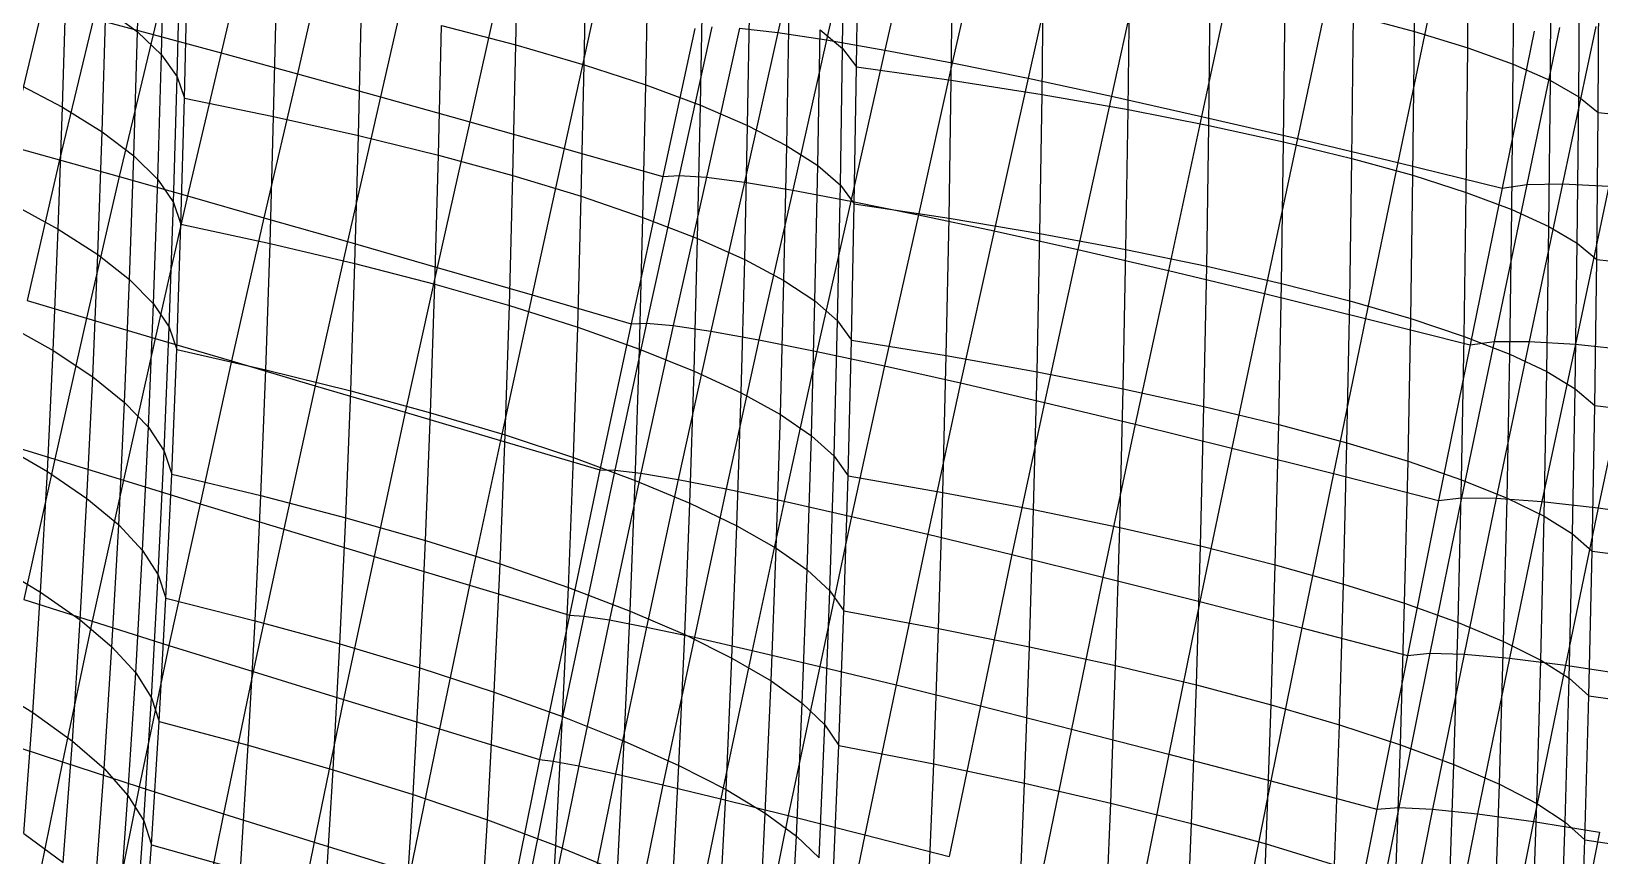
# Model space of a CAD drawing. Extents: x -429 to 429, y -1 to 209.
# Drawn here: x -385.58 to -361.02, y 120.39 to 133.3 of the extents above; entities that cross this region are included whole.
import ezdxf

# ---------------------------------------------------------------- set-up
doc = ezdxf.new("R2010")
doc.units = 0

msp = doc.modelspace()

# ---------------------------------------------------------------- linework, layer by layer
at = {"layer": 'default', "color": 5, "linetype": 'CONTINUOUS'}
for p, q in [((-373.357, 135.623, 145.182), (-373.888, 133.28, 144.908)), ((-383.147, 135.489, 155.875), (-383.674, 133.252, 155.625)), ((-372.591, 135.519, 143.586), (-373.127, 133.166, 143.302)), ((-371.676, 135.371, 142.076), (-372.214, 133.007, 141.785)), ((-382.08, 135.213, 154.568), (-382.605, 132.963, 154.313)), ((-370.621, 135.182, 140.67), (-371.158, 132.806, 140.371)), ((-380.891, 134.9, 153.382), (-381.414, 132.636, 153.124)), ((-369.437, 134.952, 139.38), (-369.972, 132.564, 139.076)), ((-368.137, 134.685, 138.22), (-368.666, 132.283, 137.914)), ((-379.594, 134.553, 152.33), (-380.112, 132.275, 152.072)), ((-366.732, 134.383, 137.202), (-367.256, 131.968, 136.897)), ((-378.201, 134.176, 151.423), (-378.714, 131.883, 151.167)), ((-365.239, 134.05, 136.336), (-365.755, 131.62, 136.035)), ((-385.397, 133.706, 158.561), (-385.924, 131.506, 158.322)), ((-376.728, 133.772, 150.671), (-377.235, 131.466, 150.419)), ((-363.671, 133.688, 135.632), (-364.18, 131.244, 135.337)), ((-384.608, 133.501, 157.046), (-385.137, 131.288, 156.799)), ((-384.608, 133.501, 157.046), (-383.674, 133.252, 155.625)), ((-374.925, 133.37, 148.316), (-375.436, 131.044, 148.062)), ((-374.49, 133.348, 146.585), (-375.009, 131.014, 146.323)), ((-374.49, 133.348, 146.585), (-373.888, 133.28, 144.908)), ((-361.649, 133.361, 133.301), (-362.163, 130.899, 133.005)), ((-361.081, 133.376, 131.553), (-361.605, 130.909, 131.247)), ((-383.674, 133.252, 155.625), (-384.203, 131.026, 155.371)), ((-383.674, 133.252, 155.625), (-382.605, 132.963, 154.313)), ((-375.19, 133.346, 150.082), (-375.69, 131.027, 149.836)), ((-375.19, 133.346, 150.082), (-375.69, 131.027, 149.836)), ((-373.888, 133.28, 144.908), (-374.414, 130.936, 144.637)), ((-373.888, 133.28, 144.908), (-373.127, 133.166, 143.302)), ((-373.127, 133.166, 143.302), (-373.656, 130.811, 143.023)), ((-373.127, 133.166, 143.302), (-372.214, 133.007, 141.785)), ((-362.046, 133.301, 135.096), (-362.547, 130.844, 134.811)), ((-362.046, 133.301, 135.096), (-362.547, 130.844, 134.811)), ((-382.605, 132.963, 154.313), (-383.133, 130.722, 154.055)), ((-382.605, 132.963, 154.313), (-381.414, 132.636, 153.124)), ((-372.214, 133.007, 141.785), (-372.745, 130.641, 141.498)), ((-372.214, 133.007, 141.785), (-371.158, 132.806, 140.371)), ((-381.414, 132.636, 153.124), (-381.937, 130.381, 152.863)), ((-381.414, 132.636, 153.124), (-380.112, 132.275, 152.072)), ((-371.158, 132.806, 140.371), (-371.689, 130.428, 140.079)), ((-371.158, 132.806, 140.371), (-369.972, 132.564, 139.076)), ((-369.972, 132.564, 139.076), (-370.5, 130.173, 138.78)), ((-369.972, 132.564, 139.076), (-368.666, 132.283, 137.914)), ((-380.112, 132.275, 152.072), (-380.63, 130.007, 151.811)), ((-380.112, 132.275, 152.072), (-378.714, 131.883, 151.167)), ((-368.666, 132.283, 137.914), (-369.191, 129.88, 137.615)), ((-368.666, 132.283, 137.914), (-367.256, 131.968, 136.897)), ((-378.714, 131.883, 151.167), (-379.225, 129.602, 150.909)), ((-378.714, 131.883, 151.167), (-377.235, 131.466, 150.419)), ((-367.256, 131.968, 136.897), (-367.775, 129.551, 136.597)), ((-367.256, 131.968, 136.897), (-365.755, 131.62, 136.035)), ((-385.924, 131.506, 158.322), (-385.137, 131.288, 156.799)), ((-377.235, 131.466, 150.419), (-377.738, 129.171, 150.167)), ((-377.235, 131.466, 150.419), (-375.69, 131.027, 149.836)), ((-365.755, 131.62, 136.035), (-366.268, 129.191, 135.737)), ((-365.755, 131.62, 136.035), (-364.18, 131.244, 135.337)), ((-385.137, 131.288, 156.799), (-385.647, 129.082, 156.565)), ((-385.137, 131.288, 156.799), (-384.203, 131.026, 155.371)), ((-364.18, 131.244, 135.337), (-364.687, 128.803, 135.044)), ((-364.18, 131.244, 135.337), (-362.547, 130.844, 134.811)), ((-384.203, 131.026, 155.371), (-384.714, 128.807, 155.132)), ((-384.203, 131.026, 155.371), (-383.133, 130.722, 154.055)), ((-375.69, 131.027, 149.836), (-376.186, 128.72, 149.593)), ((-375.69, 131.027, 149.836), (-376.186, 128.72, 149.593)), ((-375.436, 131.044, 148.062), (-375.945, 128.73, 147.81)), ((-375.69, 131.027, 149.836), (-375.436, 131.044, 148.062)), ((-375.009, 131.014, 146.323), (-375.529, 128.69, 146.061)), ((-375.436, 131.044, 148.062), (-375.009, 131.014, 146.323)), ((-375.009, 131.014, 146.323), (-374.414, 130.936, 144.637)), ((-374.414, 130.936, 144.637), (-374.941, 128.603, 144.366)), ((-374.414, 130.936, 144.637), (-373.656, 130.811, 143.023)), ((-362.163, 130.899, 133.005), (-362.674, 128.439, 132.711)), ((-362.547, 130.844, 134.811), (-362.163, 130.899, 133.005)), ((-362.163, 130.899, 133.005), (-361.605, 130.909, 131.247)), ((-361.605, 130.909, 131.247), (-362.123, 128.442, 130.944)), ((-361.605, 130.909, 131.247), (-360.878, 130.873, 129.554)), ((-383.133, 130.722, 154.055), (-383.642, 128.49, 153.811)), ((-383.133, 130.722, 154.055), (-381.937, 130.381, 152.863)), ((-373.656, 130.811, 143.023), (-374.188, 128.467, 142.743)), ((-373.656, 130.811, 143.023), (-372.745, 130.641, 141.498)), ((-362.547, 130.844, 134.811), (-363.047, 128.391, 134.525)), ((-362.547, 130.844, 134.811), (-363.047, 128.391, 134.525)), ((-360.878, 130.873, 129.554), (-361.402, 128.398, 129.241)), ((-372.745, 130.641, 141.498), (-373.278, 128.286, 141.21)), ((-372.745, 130.641, 141.498), (-371.689, 130.428, 140.079)), ((-371.689, 130.428, 140.079), (-372.221, 128.06, 139.784)), ((-371.689, 130.428, 140.079), (-370.5, 130.173, 138.78)), ((-381.937, 130.381, 152.863), (-382.445, 128.136, 152.618)), ((-381.937, 130.381, 152.863), (-380.63, 130.007, 151.811)), ((-370.5, 130.173, 138.78), (-371.03, 127.793, 138.48)), ((-370.5, 130.173, 138.78), (-369.191, 129.88, 137.615)), ((-380.63, 130.007, 151.811), (-381.134, 127.748, 151.565)), ((-380.63, 130.007, 151.811), (-379.225, 129.602, 150.909)), ((-369.191, 129.88, 137.615), (-369.716, 127.487, 137.313)), ((-369.191, 129.88, 137.615), (-367.775, 129.551, 136.597)), ((-379.225, 129.602, 150.909), (-379.725, 127.332, 150.663)), ((-379.225, 129.602, 150.909), (-377.738, 129.171, 150.167)), ((-367.775, 129.551, 136.597), (-368.294, 127.146, 136.296)), ((-367.775, 129.551, 136.597), (-366.268, 129.191, 135.737)), ((-366.268, 129.191, 135.737), (-366.78, 126.773, 135.439)), ((-366.268, 129.191, 135.737), (-364.687, 128.803, 135.044)), ((-385.647, 129.082, 156.565), (-384.714, 128.807, 155.132)), ((-377.738, 129.171, 150.167), (-378.233, 126.89, 149.924)), ((-377.738, 129.171, 150.167), (-376.186, 128.72, 149.593)), ((-384.714, 128.807, 155.132), (-385.209, 126.597, 154.905)), ((-384.714, 128.807, 155.132), (-383.642, 128.49, 153.811)), ((-376.186, 128.72, 149.593), (-376.675, 126.429, 149.355)), ((-376.186, 128.72, 149.593), (-376.675, 126.429, 149.355)), ((-375.945, 128.73, 147.81), (-376.443, 126.428, 147.564)), ((-376.186, 128.72, 149.593), (-375.945, 128.73, 147.81)), ((-375.529, 128.69, 146.061), (-376.034, 126.378, 145.808)), ((-375.945, 128.73, 147.81), (-375.529, 128.69, 146.061)), ((-375.529, 128.69, 146.061), (-374.941, 128.603, 144.366)), ((-364.687, 128.803, 135.044), (-365.191, 126.373, 134.752)), ((-364.687, 128.803, 135.044), (-363.047, 128.391, 134.525)), ((-383.642, 128.49, 153.811), (-384.137, 126.268, 153.581)), ((-383.642, 128.49, 153.811), (-382.445, 128.136, 152.618)), ((-374.941, 128.603, 144.366), (-375.451, 126.279, 144.105)), ((-374.941, 128.603, 144.366), (-374.188, 128.467, 142.743)), ((-374.188, 128.467, 142.743), (-374.701, 126.132, 142.475)), ((-374.188, 128.467, 142.743), (-373.278, 128.286, 141.21)), ((-362.674, 128.439, 132.711), (-363.182, 125.992, 132.419)), ((-363.047, 128.391, 134.525), (-362.674, 128.439, 132.711)), ((-362.674, 128.439, 132.711), (-362.123, 128.442, 130.944)), ((-362.123, 128.442, 130.944), (-362.642, 125.987, 130.641)), ((-362.123, 128.442, 130.944), (-361.402, 128.398, 129.241)), ((-373.278, 128.286, 141.21), (-373.792, 125.939, 140.936)), ((-373.278, 128.286, 141.21), (-372.221, 128.06, 139.784)), ((-363.047, 128.391, 134.525), (-363.543, 125.95, 134.243)), ((-363.047, 128.391, 134.525), (-363.543, 125.95, 134.243)), ((-361.402, 128.398, 129.241), (-361.927, 125.934, 128.928)), ((-361.402, 128.398, 129.241), (-360.517, 128.307, 127.623)), ((-360.517, 128.307, 127.623), (-361.046, 125.834, 127.3)), ((-382.445, 128.136, 152.618), (-382.937, 125.901, 152.385)), ((-382.445, 128.136, 152.618), (-381.134, 127.748, 151.565)), ((-372.221, 128.06, 139.784), (-372.735, 125.701, 139.504)), ((-372.221, 128.06, 139.784), (-371.03, 127.793, 138.48)), ((-381.134, 127.748, 151.565), (-381.624, 125.502, 151.33)), ((-381.134, 127.748, 151.565), (-379.725, 127.332, 150.663)), ((-371.03, 127.793, 138.48), (-371.542, 125.422, 138.197)), ((-371.03, 127.793, 138.48), (-369.716, 127.487, 137.313)), ((-369.716, 127.487, 137.313), (-370.225, 125.104, 137.027)), ((-369.716, 127.487, 137.313), (-368.294, 127.146, 136.296)), ((-379.725, 127.332, 150.663), (-380.212, 125.074, 150.428)), ((-379.725, 127.332, 150.663), (-378.233, 126.89, 149.924)), ((-368.294, 127.146, 136.296), (-368.799, 124.752, 136.009)), ((-368.294, 127.146, 136.296), (-366.78, 126.773, 135.439)), ((-386.141, 126.886, 156.342), (-385.209, 126.597, 154.905)), ((-378.233, 126.89, 149.924), (-378.716, 124.623, 149.69)), ((-378.233, 126.89, 149.924), (-376.675, 126.429, 149.355)), ((-366.78, 126.773, 135.439), (-367.28, 124.368, 135.154)), ((-366.78, 126.773, 135.439), (-365.191, 126.373, 134.752)), ((-385.209, 126.597, 154.905), (-385.699, 124.401, 154.681)), ((-385.209, 126.597, 154.905), (-384.137, 126.268, 153.581)), ((-384.137, 126.268, 153.581), (-384.626, 124.059, 153.353)), ((-384.137, 126.268, 153.581), (-382.937, 125.901, 152.385)), ((-376.675, 126.429, 149.355), (-377.154, 124.153, 149.123)), ((-376.675, 126.429, 149.355), (-377.154, 124.153, 149.123)), ((-376.443, 126.428, 147.564), (-376.929, 124.141, 147.326)), ((-376.675, 126.429, 149.355), (-376.443, 126.428, 147.564)), ((-376.034, 126.378, 145.808), (-376.524, 124.079, 145.564)), ((-376.443, 126.428, 147.564), (-376.034, 126.378, 145.808)), ((-376.034, 126.378, 145.808), (-375.451, 126.279, 144.105)), ((-375.451, 126.279, 144.105), (-375.945, 123.967, 143.855)), ((-375.451, 126.279, 144.105), (-374.701, 126.132, 142.475)), ((-365.191, 126.373, 134.752), (-365.685, 123.958, 134.47)), ((-365.191, 126.373, 134.752), (-363.543, 125.95, 134.243)), ((-374.701, 126.132, 142.475), (-375.197, 123.808, 142.219)), ((-374.701, 126.132, 142.475), (-373.792, 125.939, 140.936)), ((-363.182, 125.992, 132.419), (-363.68, 123.558, 132.135)), ((-363.543, 125.95, 134.243), (-363.182, 125.992, 132.419)), ((-363.182, 125.992, 132.419), (-362.642, 125.987, 130.641)), ((-362.642, 125.987, 130.641), (-363.145, 123.543, 130.348)), ((-362.642, 125.987, 130.641), (-361.927, 125.934, 128.928)), ((-382.937, 125.901, 152.385), (-383.424, 123.681, 152.154)), ((-382.937, 125.901, 152.385), (-381.624, 125.502, 151.33)), ((-373.792, 125.939, 140.936), (-374.29, 123.602, 140.675)), ((-373.792, 125.939, 140.936), (-372.735, 125.701, 139.504)), ((-363.543, 125.95, 134.243), (-364.032, 123.525, 133.967)), ((-363.543, 125.95, 134.243), (-364.032, 123.525, 133.967)), ((-361.927, 125.934, 128.928), (-362.435, 123.481, 128.628)), ((-361.927, 125.934, 128.928), (-361.046, 125.834, 127.3)), ((-361.046, 125.834, 127.3), (-361.557, 123.371, 126.992)), ((-361.046, 125.834, 127.3), (-360.009, 125.689, 125.773)), ((-381.624, 125.502, 151.33), (-382.108, 123.27, 151.098)), ((-381.624, 125.502, 151.33), (-380.212, 125.074, 150.428)), ((-372.735, 125.701, 139.504), (-373.233, 123.352, 139.239)), ((-372.735, 125.701, 139.504), (-371.542, 125.422, 138.197)), ((-371.542, 125.422, 138.197), (-372.039, 123.061, 137.928)), ((-371.542, 125.422, 138.197), (-370.225, 125.104, 137.027)), ((-380.212, 125.074, 150.428), (-380.691, 122.832, 150.198)), ((-380.212, 125.074, 150.428), (-378.716, 124.623, 149.69)), ((-370.225, 125.104, 137.027), (-370.719, 122.733, 136.756)), ((-370.225, 125.104, 137.027), (-368.799, 124.752, 136.009)), ((-378.716, 124.623, 149.69), (-379.19, 122.372, 149.462)), ((-378.716, 124.623, 149.69), (-377.154, 124.153, 149.123)), ((-368.799, 124.752, 136.009), (-369.291, 122.37, 135.736)), ((-368.799, 124.752, 136.009), (-367.28, 124.368, 135.154)), ((-385.699, 124.401, 154.681), (-384.626, 124.059, 153.353)), ((-367.28, 124.368, 135.154), (-367.768, 121.976, 134.881)), ((-367.28, 124.368, 135.154), (-365.685, 123.958, 134.47)), ((-384.626, 124.059, 153.353), (-385.092, 121.856, 153.143)), ((-384.626, 124.059, 153.353), (-383.424, 123.681, 152.154)), ((-377.154, 124.153, 149.123), (-377.623, 121.895, 148.9)), ((-377.154, 124.153, 149.123), (-377.623, 121.895, 148.9)), ((-376.929, 124.141, 147.326), (-377.406, 121.87, 147.096)), ((-377.154, 124.153, 149.123), (-376.929, 124.141, 147.326)), ((-376.524, 124.079, 145.564), (-377.008, 121.795, 145.326)), ((-376.929, 124.141, 147.326), (-376.524, 124.079, 145.564)), ((-376.524, 124.079, 145.564), (-375.945, 123.967, 143.855)), ((-375.945, 123.967, 143.855), (-376.434, 121.671, 143.61)), ((-375.945, 123.967, 143.855), (-375.197, 123.808, 142.219)), ((-375.197, 123.808, 142.219), (-375.689, 121.499, 141.968)), ((-375.197, 123.808, 142.219), (-374.29, 123.602, 140.675)), ((-365.685, 123.958, 134.47), (-366.169, 121.558, 134.198)), ((-365.685, 123.958, 134.47), (-364.032, 123.525, 133.967)), ((-383.424, 123.681, 152.154), (-383.89, 121.466, 151.942)), ((-383.424, 123.681, 152.154), (-382.108, 123.27, 151.098)), ((-374.29, 123.602, 140.675), (-374.784, 121.28, 140.417)), ((-374.29, 123.602, 140.675), (-373.233, 123.352, 139.239)), ((-364.032, 123.525, 133.967), (-364.511, 121.118, 133.697)), ((-364.032, 123.525, 133.967), (-364.511, 121.118, 133.697)), ((-363.68, 123.558, 132.135), (-364.167, 121.14, 131.858)), ((-364.032, 123.525, 133.967), (-363.68, 123.558, 132.135)), ((-363.68, 123.558, 132.135), (-363.145, 123.543, 130.348)), ((-363.145, 123.543, 130.348), (-363.639, 121.115, 130.063)), ((-363.145, 123.543, 130.348), (-362.435, 123.481, 128.628)), ((-373.233, 123.352, 139.239), (-373.727, 121.018, 138.976)), ((-373.233, 123.352, 139.239), (-372.039, 123.061, 137.928)), ((-362.435, 123.481, 128.628), (-362.933, 121.041, 128.335)), ((-362.435, 123.481, 128.628), (-361.557, 123.371, 126.992)), ((-361.557, 123.371, 126.992), (-362.057, 120.92, 126.692)), ((-361.557, 123.371, 126.992), (-360.52, 123.215, 125.459)), ((-382.108, 123.27, 151.098), (-382.572, 121.045, 150.885)), ((-382.108, 123.27, 151.098), (-380.691, 122.832, 150.198)), ((-372.039, 123.061, 137.928), (-372.53, 120.716, 137.661)), ((-372.039, 123.061, 137.928), (-370.719, 122.733, 136.756)), ((-380.691, 122.832, 150.198), (-381.153, 120.599, 149.983)), ((-380.691, 122.832, 150.198), (-379.19, 122.372, 149.462)), ((-370.719, 122.733, 136.756), (-371.208, 120.376, 136.487)), ((-370.719, 122.733, 136.756), (-369.291, 122.37, 135.736)), ((-379.19, 122.372, 149.462), (-379.649, 120.132, 149.247)), ((-379.19, 122.372, 149.462), (-377.623, 121.895, 148.9)), ((-369.291, 122.37, 135.736), (-369.775, 120.003, 135.467)), ((-369.291, 122.37, 135.736), (-367.768, 121.976, 134.881)), ((-386.165, 122.21, 154.474), (-385.092, 121.856, 153.143)), ((-385.092, 121.856, 153.143), (-385.538, 119.653, 152.951)), ((-385.092, 121.856, 153.143), (-383.89, 121.466, 151.942)), ((-377.623, 121.895, 148.9), (-378.078, 119.649, 148.686)), ((-377.623, 121.895, 148.9), (-378.078, 119.649, 148.686)), ((-377.406, 121.87, 147.096), (-377.866, 119.609, 146.877)), ((-377.623, 121.895, 148.9), (-377.406, 121.87, 147.096)), ((-377.406, 121.87, 147.096), (-377.008, 121.795, 145.326)), ((-367.768, 121.976, 134.881), (-368.248, 119.601, 134.612)), ((-367.768, 121.976, 134.881), (-366.169, 121.558, 134.198)), ((-377.008, 121.795, 145.326), (-377.472, 119.52, 145.102)), ((-377.008, 121.795, 145.326), (-376.434, 121.671, 143.61)), ((-376.434, 121.671, 143.61), (-376.9, 119.381, 143.381)), ((-376.434, 121.671, 143.61), (-375.689, 121.499, 141.968)), ((-383.89, 121.466, 151.942), (-384.336, 119.253, 151.747)), ((-383.89, 121.466, 151.942), (-382.572, 121.045, 150.885)), ((-375.689, 121.499, 141.968), (-376.158, 119.195, 141.734)), ((-375.689, 121.499, 141.968), (-374.784, 121.28, 140.417)), ((-366.169, 121.558, 134.198), (-366.643, 119.174, 133.933)), ((-366.169, 121.558, 134.198), (-364.511, 121.118, 133.697)), ((-374.784, 121.28, 140.417), (-375.253, 118.964, 140.179)), ((-374.784, 121.28, 140.417), (-373.727, 121.018, 138.976)), ((-364.511, 121.118, 133.697), (-364.979, 118.728, 133.437)), ((-364.511, 121.118, 133.697), (-364.979, 118.728, 133.437)), ((-364.167, 121.14, 131.858), (-364.641, 118.739, 131.591)), ((-364.511, 121.118, 133.697), (-364.167, 121.14, 131.858)), ((-364.167, 121.14, 131.858), (-363.639, 121.115, 130.063)), ((-363.639, 121.115, 130.063), (-364.118, 118.701, 129.79)), ((-363.639, 121.115, 130.063), (-362.933, 121.041, 128.335)), ((-382.572, 121.045, 150.885), (-383.018, 118.823, 150.688)), ((-382.572, 121.045, 150.885), (-381.153, 120.599, 149.983)), ((-373.727, 121.018, 138.976), (-374.196, 118.69, 138.734)), ((-373.727, 121.018, 138.976), (-372.53, 120.716, 137.661)), ((-362.933, 121.041, 128.335), (-363.415, 118.615, 128.056)), ((-362.933, 121.041, 128.335), (-362.057, 120.92, 126.692)), ((-362.057, 120.92, 126.692), (-362.541, 118.482, 126.407)), ((-362.057, 120.92, 126.692), (-361.021, 120.754, 125.152)), ((-381.153, 120.599, 149.983), (-381.598, 118.368, 149.784)), ((-381.153, 120.599, 149.983), (-379.649, 120.132, 149.247)), ((-372.53, 120.716, 137.661), (-372.999, 118.376, 137.416)), ((-372.53, 120.716, 137.661), (-371.208, 120.376, 136.487)), ((-361.021, 120.754, 125.152), (-361.505, 118.304, 124.862))]:
    msp.add_line(p, q, dxfattribs=at)
at = {"layer": 'default', "color": 3, "linetype": 'CONTINUOUS'}
for p, q in [((-363.922, 133.298, 169.207), (-363.906, 135.558, 169.052)), ((-363.085, 133.041, 167.875), (-363.069, 135.314, 167.719)), ((-383.916, 133.293, 194.181), (-383.869, 135.247, 194.066)), ((-377.993, 133.087, 186.629), (-377.956, 135.141, 186.502)), ((-372.876, 133.031, 177.47), (-372.85, 135.179, 177.33)), ((-362.374, 132.785, 166.475), (-362.358, 135.067, 166.318)), ((-383.542, 132.934, 192.817), (-383.495, 134.899, 192.702)), ((-376.923, 132.776, 185.553), (-376.886, 134.845, 185.426)), ((-372.658, 132.745, 175.991), (-372.632, 134.901, 175.851)), ((-372.658, 132.745, 175.991), (-372.632, 134.901, 175.851)), ((-361.793, 132.529, 165.018), (-361.778, 134.821, 164.861)), ((-371.175, 132.534, 175.386), (-371.149, 134.705, 175.245)), ((-361.349, 132.276, 163.517), (-361.334, 134.578, 163.359)), ((-383.296, 132.586, 191.426), (-383.25, 134.56, 191.31)), ((-375.956, 132.46, 184.39), (-375.92, 134.543, 184.262)), ((-369.753, 132.309, 174.656), (-369.728, 134.495, 174.513)), ((-361.043, 132.029, 161.983), (-361.029, 134.338, 161.824)), ((-361.043, 132.029, 161.983), (-361.029, 134.338, 161.824)), ((-383.18, 132.251, 190.017), (-383.134, 134.234, 189.901)), ((-383.18, 132.251, 190.017), (-383.134, 134.234, 189.901)), ((-375.101, 132.142, 183.149), (-375.065, 134.237, 183.02)), ((-368.405, 132.073, 173.805), (-368.38, 134.273, 173.662)), ((-385.09, 132.112, 196.89), (-385.033, 134.032, 196.784)), ((-381.785, 131.967, 189.368), (-381.739, 133.966, 189.251)), ((-374.363, 131.823, 181.84), (-374.328, 133.931, 181.709)), ((-367.14, 131.826, 172.842), (-367.116, 134.04, 172.698)), ((-384.471, 131.728, 195.614), (-384.414, 133.66, 195.507)), ((-384.414, 133.66, 195.507), (-383.916, 133.293, 194.181)), ((-380.456, 131.669, 188.602), (-380.41, 133.684, 188.485)), ((-373.75, 131.507, 180.471), (-373.714, 133.626, 180.34)), ((-365.97, 131.571, 171.774), (-365.945, 133.799, 171.628)), ((-379.204, 131.36, 187.727), (-379.158, 133.391, 187.608)), ((-379.158, 133.391, 187.608), (-377.993, 133.087, 186.629)), ((-364.902, 131.31, 170.608), (-364.878, 133.551, 170.461)), ((-364.878, 133.551, 170.461), (-363.922, 133.298, 169.207)), ((-383.973, 131.349, 194.289), (-383.916, 133.293, 194.181)), ((-383.916, 133.293, 194.181), (-383.542, 132.934, 192.817)), ((-373.264, 131.196, 179.055), (-373.229, 133.325, 178.923)), ((-373.229, 133.325, 178.923), (-372.876, 133.031, 177.47)), ((-363.946, 131.045, 169.355), (-363.922, 133.298, 169.207)), ((-363.922, 133.298, 169.207), (-363.085, 133.041, 167.875)), ((-383.599, 130.979, 192.926), (-383.542, 132.934, 192.817)), ((-383.542, 132.934, 192.817), (-383.296, 132.586, 191.426)), ((-378.038, 131.041, 186.748), (-377.993, 133.087, 186.629)), ((-377.993, 133.087, 186.629), (-376.923, 132.776, 185.553)), ((-372.911, 130.892, 177.602), (-372.876, 133.031, 177.47)), ((-372.876, 133.031, 177.47), (-372.658, 132.745, 175.991)), ((-363.109, 130.777, 168.023), (-363.085, 133.041, 167.875)), ((-363.085, 133.041, 167.875), (-362.374, 132.785, 166.475)), ((-376.968, 130.716, 185.674), (-376.923, 132.776, 185.553)), ((-376.923, 132.776, 185.553), (-375.956, 132.46, 184.39)), ((-372.693, 130.598, 176.124), (-372.658, 132.745, 175.991)), ((-372.693, 130.598, 176.124), (-372.658, 132.745, 175.991)), ((-372.658, 132.745, 175.991), (-371.175, 132.534, 175.386)), ((-362.397, 130.51, 166.624), (-362.374, 132.785, 166.475)), ((-362.374, 132.785, 166.475), (-361.793, 132.529, 165.018)), ((-385.825, 132.499, 198.108), (-385.09, 132.112, 196.89)), ((-383.353, 130.621, 191.534), (-383.296, 132.586, 191.426)), ((-383.296, 132.586, 191.426), (-383.18, 132.251, 190.017)), ((-376.002, 130.386, 184.512), (-375.956, 132.46, 184.39)), ((-375.956, 132.46, 184.39), (-375.101, 132.142, 183.149)), ((-371.209, 130.372, 175.52), (-371.175, 132.534, 175.386)), ((-371.175, 132.534, 175.386), (-369.753, 132.309, 174.656)), ((-361.817, 130.244, 165.169), (-361.793, 132.529, 165.018)), ((-361.793, 132.529, 165.018), (-361.349, 132.276, 163.517)), ((-383.236, 130.278, 190.125), (-383.18, 132.251, 190.017)), ((-383.236, 130.278, 190.125), (-383.18, 132.251, 190.017)), ((-383.18, 132.251, 190.017), (-381.785, 131.967, 189.368)), ((-375.146, 130.055, 183.272), (-375.101, 132.142, 183.149)), ((-375.101, 132.142, 183.149), (-374.363, 131.823, 181.84)), ((-369.787, 130.132, 174.79), (-369.753, 132.309, 174.656)), ((-369.753, 132.309, 174.656), (-368.405, 132.073, 173.805)), ((-361.372, 129.983, 163.668), (-361.349, 132.276, 163.517)), ((-361.349, 132.276, 163.517), (-361.043, 132.029, 161.983)), ((-385.157, 130.201, 196.99), (-385.09, 132.112, 196.89)), ((-385.09, 132.112, 196.89), (-384.471, 131.728, 195.614)), ((-381.841, 129.978, 189.476), (-381.785, 131.967, 189.368)), ((-381.785, 131.967, 189.368), (-380.456, 131.669, 188.602)), ((-368.439, 129.881, 173.941), (-368.405, 132.073, 173.805)), ((-368.405, 132.073, 173.805), (-367.14, 131.826, 172.842)), ((-361.066, 129.728, 162.135), (-361.043, 132.029, 161.983)), ((-361.066, 129.728, 162.135), (-361.043, 132.029, 161.983)), ((-361.043, 132.029, 161.983), (-359.477, 131.868, 161.433)), ((-384.539, 129.804, 195.714), (-384.471, 131.728, 195.614)), ((-384.471, 131.728, 195.614), (-383.973, 131.349, 194.289)), ((-380.512, 129.664, 188.712), (-380.456, 131.669, 188.602)), ((-380.456, 131.669, 188.602), (-379.204, 131.36, 187.727)), ((-374.409, 129.724, 181.963), (-374.363, 131.823, 181.84)), ((-374.363, 131.823, 181.84), (-373.75, 131.507, 180.471)), ((-367.174, 129.62, 172.979), (-367.14, 131.826, 172.842)), ((-367.14, 131.826, 172.842), (-365.97, 131.571, 171.774)), ((-373.795, 129.397, 180.595), (-373.75, 131.507, 180.471)), ((-373.75, 131.507, 180.471), (-373.264, 131.196, 179.055)), ((-366.003, 129.352, 171.912), (-365.97, 131.571, 171.774)), ((-365.97, 131.571, 171.774), (-364.902, 131.31, 170.608)), ((-384.04, 129.413, 194.39), (-383.973, 131.349, 194.289)), ((-383.973, 131.349, 194.289), (-383.599, 130.979, 192.926)), ((-379.26, 129.339, 187.837), (-379.204, 131.36, 187.727)), ((-379.204, 131.36, 187.727), (-378.038, 131.041, 186.748)), ((-373.309, 129.076, 179.18), (-373.264, 131.196, 179.055)), ((-373.264, 131.196, 179.055), (-372.911, 130.892, 177.602)), ((-364.935, 129.078, 170.747), (-364.902, 131.31, 170.608)), ((-364.902, 131.31, 170.608), (-363.946, 131.045, 169.355)), ((-383.667, 129.033, 193.026), (-383.599, 130.979, 192.926)), ((-383.599, 130.979, 192.926), (-383.353, 130.621, 191.534)), ((-378.094, 129.005, 186.86), (-378.038, 131.041, 186.748)), ((-378.038, 131.041, 186.748), (-376.968, 130.716, 185.674)), ((-372.955, 128.763, 177.727), (-372.911, 130.892, 177.602)), ((-372.911, 130.892, 177.602), (-372.693, 130.598, 176.124)), ((-363.979, 128.8, 169.495), (-363.946, 131.045, 169.355)), ((-363.946, 131.045, 169.355), (-363.109, 130.777, 168.023)), ((-377.024, 128.665, 185.786), (-376.968, 130.716, 185.674)), ((-376.968, 130.716, 185.674), (-376.002, 130.386, 184.512)), ((-363.142, 128.522, 168.164), (-363.109, 130.777, 168.023)), ((-363.109, 130.777, 168.023), (-362.397, 130.51, 166.624)), ((-385.892, 130.602, 198.207), (-385.157, 130.201, 196.99)), ((-383.42, 128.666, 191.635), (-383.353, 130.621, 191.534)), ((-383.353, 130.621, 191.534), (-383.236, 130.278, 190.125)), ((-372.736, 128.461, 176.249), (-372.693, 130.598, 176.124)), ((-372.736, 128.461, 176.249), (-372.693, 130.598, 176.124)), ((-372.693, 130.598, 176.124), (-371.209, 130.372, 175.52)), ((-362.43, 128.244, 166.766), (-362.397, 130.51, 166.624)), ((-362.397, 130.51, 166.624), (-361.817, 130.244, 165.169)), ((-385.236, 128.298, 197.082), (-385.157, 130.201, 196.99)), ((-385.157, 130.201, 196.99), (-384.539, 129.804, 195.714)), ((-383.303, 128.314, 190.226), (-383.236, 130.278, 190.125)), ((-383.303, 128.314, 190.226), (-383.236, 130.278, 190.125)), ((-383.236, 130.278, 190.125), (-381.841, 129.978, 189.476)), ((-376.057, 128.321, 184.625), (-376.002, 130.386, 184.512)), ((-376.002, 130.386, 184.512), (-375.146, 130.055, 183.272)), ((-371.252, 128.22, 175.646), (-371.209, 130.372, 175.52)), ((-371.209, 130.372, 175.52), (-369.787, 130.132, 174.79)), ((-361.849, 127.969, 165.311), (-361.817, 130.244, 165.169)), ((-361.817, 130.244, 165.169), (-361.372, 129.983, 163.668)), ((-381.908, 127.997, 189.578), (-381.841, 129.978, 189.476)), ((-381.841, 129.978, 189.476), (-380.512, 129.664, 188.712)), ((-375.202, 127.977, 183.386), (-375.146, 130.055, 183.272)), ((-375.146, 130.055, 183.272), (-374.409, 129.724, 181.963)), ((-369.83, 127.965, 174.917), (-369.787, 130.132, 174.79)), ((-369.787, 130.132, 174.79), (-368.439, 129.881, 173.941)), ((-361.403, 127.7, 163.811), (-361.372, 129.983, 163.668)), ((-361.372, 129.983, 163.668), (-361.066, 129.728, 162.135)), ((-384.618, 127.888, 195.806), (-384.539, 129.804, 195.714)), ((-384.539, 129.804, 195.714), (-384.04, 129.413, 194.39)), ((-380.579, 127.667, 188.814), (-380.512, 129.664, 188.712)), ((-380.512, 129.664, 188.712), (-379.26, 129.339, 187.837)), ((-374.464, 127.635, 182.078), (-374.409, 129.724, 181.963)), ((-374.409, 129.724, 181.963), (-373.795, 129.397, 180.595)), ((-368.482, 127.699, 174.069), (-368.439, 129.881, 173.941)), ((-368.439, 129.881, 173.941), (-367.174, 129.62, 172.979)), ((-361.097, 127.438, 162.278), (-361.066, 129.728, 162.135)), ((-361.097, 127.438, 162.278), (-361.066, 129.728, 162.135)), ((-361.066, 129.728, 162.135), (-359.499, 129.553, 161.585)), ((-367.217, 127.424, 173.108), (-367.174, 129.62, 172.979)), ((-367.174, 129.62, 172.979), (-366.003, 129.352, 171.912)), ((-384.12, 127.487, 194.482), (-384.04, 129.413, 194.39)), ((-384.04, 129.413, 194.39), (-383.667, 129.033, 193.026)), ((-379.327, 127.326, 187.94), (-379.26, 129.339, 187.837)), ((-379.26, 129.339, 187.837), (-378.094, 129.005, 186.86)), ((-373.85, 127.297, 180.711), (-373.795, 129.397, 180.595)), ((-373.795, 129.397, 180.595), (-373.309, 129.076, 179.18)), ((-366.046, 127.142, 172.041), (-366.003, 129.352, 171.912)), ((-366.003, 129.352, 171.912), (-364.935, 129.078, 170.747)), ((-383.746, 127.097, 193.119), (-383.667, 129.033, 193.026)), ((-383.667, 129.033, 193.026), (-383.42, 128.666, 191.635)), ((-378.161, 126.977, 186.963), (-378.094, 129.005, 186.86)), ((-378.094, 129.005, 186.86), (-377.024, 128.665, 185.786)), ((-373.364, 126.966, 179.296), (-373.309, 129.076, 179.18)), ((-373.309, 129.076, 179.18), (-372.955, 128.763, 177.727)), ((-364.978, 126.855, 170.878), (-364.935, 129.078, 170.747)), ((-364.935, 129.078, 170.747), (-363.979, 128.8, 169.495)), ((-385.971, 128.712, 198.298), (-385.236, 128.298, 197.082)), ((-373.01, 126.644, 177.844), (-372.955, 128.763, 177.727)), ((-372.955, 128.763, 177.727), (-372.736, 128.461, 176.249)), ((-364.022, 126.566, 169.626), (-363.979, 128.8, 169.495)), ((-363.979, 128.8, 169.495), (-363.142, 128.522, 168.164)), ((-383.499, 126.721, 191.727), (-383.42, 128.666, 191.635)), ((-383.42, 128.666, 191.635), (-383.303, 128.314, 190.226)), ((-377.091, 126.622, 185.89), (-377.024, 128.665, 185.786)), ((-377.024, 128.665, 185.786), (-376.057, 128.321, 184.625)), ((-372.791, 126.335, 176.365), (-372.736, 128.461, 176.249)), ((-372.791, 126.335, 176.365), (-372.736, 128.461, 176.249)), ((-372.736, 128.461, 176.249), (-371.252, 128.22, 175.646)), ((-363.184, 126.276, 168.297), (-363.142, 128.522, 168.164)), ((-363.142, 128.522, 168.164), (-362.43, 128.244, 166.766)), ((-385.328, 126.404, 197.165), (-385.236, 128.298, 197.082)), ((-385.236, 128.298, 197.082), (-384.618, 127.888, 195.806)), ((-383.382, 126.361, 190.318), (-383.303, 128.314, 190.226)), ((-383.382, 126.361, 190.318), (-383.303, 128.314, 190.226)), ((-383.303, 128.314, 190.226), (-381.908, 127.997, 189.578)), ((-376.124, 126.265, 184.73), (-376.057, 128.321, 184.625)), ((-376.057, 128.321, 184.625), (-375.202, 127.977, 183.386)), ((-371.307, 126.078, 175.763), (-371.252, 128.22, 175.646)), ((-371.252, 128.22, 175.646), (-369.83, 127.965, 174.917)), ((-362.472, 125.988, 166.899), (-362.43, 128.244, 166.766)), ((-362.43, 128.244, 166.766), (-361.849, 127.969, 165.311)), ((-381.986, 126.027, 189.67), (-381.908, 127.997, 189.578)), ((-381.908, 127.997, 189.578), (-380.579, 127.667, 188.814)), ((-375.269, 125.908, 183.492), (-375.202, 127.977, 183.386)), ((-375.202, 127.977, 183.386), (-374.464, 127.635, 182.078)), ((-369.884, 125.808, 175.035), (-369.83, 127.965, 174.917)), ((-369.83, 127.965, 174.917), (-368.482, 127.699, 174.069)), ((-361.891, 125.704, 165.445), (-361.849, 127.969, 165.311)), ((-361.849, 127.969, 165.311), (-361.403, 127.7, 163.811)), ((-384.709, 125.982, 195.89), (-384.618, 127.888, 195.806)), ((-384.618, 127.888, 195.806), (-384.12, 127.487, 194.482)), ((-361.445, 125.427, 163.945), (-361.403, 127.7, 163.811)), ((-361.403, 127.7, 163.811), (-361.097, 127.438, 162.278)), ((-384.211, 125.57, 194.566), (-384.12, 127.487, 194.482)), ((-384.12, 127.487, 194.482), (-383.746, 127.097, 193.119)), ((-380.657, 125.68, 188.907), (-380.579, 127.667, 188.814)), ((-380.579, 127.667, 188.814), (-379.327, 127.326, 187.94)), ((-374.531, 125.554, 182.184), (-374.464, 127.635, 182.078)), ((-374.464, 127.635, 182.078), (-373.85, 127.297, 180.711)), ((-368.536, 125.527, 174.188), (-368.482, 127.699, 174.069)), ((-368.482, 127.699, 174.069), (-367.217, 127.424, 173.108)), ((-379.405, 125.323, 188.034), (-379.327, 127.326, 187.94)), ((-379.327, 127.326, 187.94), (-378.161, 126.977, 186.963)), ((-373.916, 125.205, 180.818), (-373.85, 127.297, 180.711)), ((-373.85, 127.297, 180.711), (-373.364, 126.966, 179.296)), ((-367.271, 125.238, 173.228), (-367.217, 127.424, 173.108)), ((-367.217, 127.424, 173.108), (-366.046, 127.142, 172.041)), ((-361.138, 125.159, 162.412), (-361.097, 127.438, 162.278)), ((-361.138, 125.159, 162.412), (-361.097, 127.438, 162.278)), ((-361.097, 127.438, 162.278), (-359.53, 127.249, 161.729)), ((-383.837, 125.17, 193.203), (-383.746, 127.097, 193.119)), ((-383.746, 127.097, 193.119), (-383.499, 126.721, 191.727)), ((-378.239, 124.958, 187.058), (-378.161, 126.977, 186.963)), ((-378.161, 126.977, 186.963), (-377.091, 126.622, 185.89)), ((-373.43, 124.865, 179.403), (-373.364, 126.966, 179.296)), ((-373.364, 126.966, 179.296), (-373.01, 126.644, 177.844)), ((-366.1, 124.942, 172.162), (-366.046, 127.142, 172.041)), ((-366.046, 127.142, 172.041), (-364.978, 126.855, 170.878)), ((-386.062, 126.832, 198.381), (-385.328, 126.404, 197.165)), ((-383.591, 124.786, 191.811), (-383.499, 126.721, 191.727)), ((-383.499, 126.721, 191.727), (-383.382, 126.361, 190.318)), ((-365.032, 124.642, 170.999), (-364.978, 126.855, 170.878)), ((-364.978, 126.855, 170.878), (-364.022, 126.566, 169.626)), ((-377.169, 124.589, 185.986), (-377.091, 126.622, 185.89)), ((-377.091, 126.622, 185.89), (-376.124, 126.265, 184.73)), ((-373.076, 124.536, 177.951), (-373.01, 126.644, 177.844)), ((-373.01, 126.644, 177.844), (-372.791, 126.335, 176.365)), ((-364.075, 124.341, 169.749), (-364.022, 126.566, 169.626)), ((-364.022, 126.566, 169.626), (-363.184, 126.276, 168.297)), ((-385.434, 124.516, 197.239), (-385.328, 126.404, 197.165)), ((-385.328, 126.404, 197.165), (-384.709, 125.982, 195.89)), ((-383.473, 124.42, 190.401), (-383.382, 126.361, 190.318)), ((-383.473, 124.42, 190.401), (-383.382, 126.361, 190.318)), ((-383.382, 126.361, 190.318), (-381.986, 126.027, 189.67)), ((-376.203, 124.218, 184.826), (-376.124, 126.265, 184.73)), ((-376.124, 126.265, 184.73), (-375.269, 125.908, 183.492)), ((-372.856, 124.22, 176.473), (-372.791, 126.335, 176.365)), ((-372.856, 124.22, 176.473), (-372.791, 126.335, 176.365)), ((-372.791, 126.335, 176.365), (-371.307, 126.078, 175.763)), ((-363.237, 124.04, 168.42), (-363.184, 126.276, 168.297)), ((-363.184, 126.276, 168.297), (-362.472, 125.988, 166.899)), ((-384.816, 124.082, 195.964), (-384.709, 125.982, 195.89)), ((-384.709, 125.982, 195.89), (-384.211, 125.57, 194.566)), ((-382.077, 124.068, 189.754), (-381.986, 126.027, 189.67)), ((-381.986, 126.027, 189.67), (-380.657, 125.68, 188.907)), ((-371.372, 123.946, 175.871), (-371.307, 126.078, 175.763)), ((-371.307, 126.078, 175.763), (-369.884, 125.808, 175.035)), ((-362.525, 123.742, 167.023), (-362.472, 125.988, 166.899)), ((-362.472, 125.988, 166.899), (-361.891, 125.704, 165.445)), ((-375.347, 123.849, 183.588), (-375.269, 125.908, 183.492)), ((-375.269, 125.908, 183.492), (-374.531, 125.554, 182.184)), ((-369.949, 123.661, 175.144), (-369.884, 125.808, 175.035)), ((-369.884, 125.808, 175.035), (-368.536, 125.527, 174.188)), ((-384.318, 123.659, 194.64), (-384.211, 125.57, 194.566)), ((-384.211, 125.57, 194.566), (-383.837, 125.17, 193.203)), ((-380.748, 123.703, 188.991), (-380.657, 125.68, 188.907)), ((-380.657, 125.68, 188.907), (-379.405, 125.323, 188.034)), ((-374.609, 123.483, 182.281), (-374.531, 125.554, 182.184)), ((-374.531, 125.554, 182.184), (-373.916, 125.205, 180.818)), ((-368.601, 123.364, 174.298), (-368.536, 125.527, 174.188)), ((-368.536, 125.527, 174.188), (-367.271, 125.238, 173.228)), ((-361.943, 123.45, 165.569), (-361.891, 125.704, 165.445)), ((-361.891, 125.704, 165.445), (-361.445, 125.427, 163.945)), ((-379.496, 123.329, 188.118), (-379.405, 125.323, 188.034)), ((-379.405, 125.323, 188.034), (-378.239, 124.958, 187.058)), ((-361.497, 123.165, 164.07), (-361.445, 125.427, 163.945)), ((-361.445, 125.427, 163.945), (-361.138, 125.159, 162.412)), ((-383.944, 123.25, 193.277), (-383.837, 125.17, 193.203)), ((-383.837, 125.17, 193.203), (-383.591, 124.786, 191.811)), ((-373.995, 123.124, 180.916), (-373.916, 125.205, 180.818)), ((-373.916, 125.205, 180.818), (-373.43, 124.865, 179.403)), ((-367.336, 123.061, 173.338), (-367.271, 125.238, 173.228)), ((-367.271, 125.238, 173.228), (-366.1, 124.942, 172.162)), ((-361.19, 122.89, 162.536), (-361.138, 125.159, 162.412)), ((-361.19, 122.89, 162.536), (-361.138, 125.159, 162.412)), ((-361.138, 125.159, 162.412), (-359.571, 124.955, 161.864)), ((-386.168, 124.957, 198.455), (-385.434, 124.516, 197.239)), ((-383.697, 122.859, 191.884), (-383.591, 124.786, 191.811)), ((-383.591, 124.786, 191.811), (-383.473, 124.42, 190.401)), ((-378.331, 122.949, 187.143), (-378.239, 124.958, 187.058)), ((-378.239, 124.958, 187.058), (-377.169, 124.589, 185.986)), ((-373.508, 122.775, 179.501), (-373.43, 124.865, 179.403)), ((-373.43, 124.865, 179.403), (-373.076, 124.536, 177.951)), ((-366.165, 122.751, 172.273), (-366.1, 124.942, 172.162)), ((-366.1, 124.942, 172.162), (-365.032, 124.642, 170.999)), ((-385.555, 122.629, 197.303), (-385.434, 124.516, 197.239)), ((-385.434, 124.516, 197.239), (-384.816, 124.082, 195.964)), ((-377.261, 122.565, 186.071), (-377.169, 124.589, 185.986)), ((-377.169, 124.589, 185.986), (-376.203, 124.218, 184.826)), ((-373.154, 122.438, 178.049), (-373.076, 124.536, 177.951)), ((-373.076, 124.536, 177.951), (-372.856, 124.22, 176.473)), ((-365.097, 122.438, 171.111), (-365.032, 124.642, 170.999)), ((-365.032, 124.642, 170.999), (-364.075, 124.341, 169.749)), ((-383.578, 122.487, 190.473), (-383.473, 124.42, 190.401)), ((-383.578, 122.487, 190.473), (-383.473, 124.42, 190.401)), ((-383.473, 124.42, 190.401), (-382.077, 124.068, 189.754)), ((-364.14, 122.125, 169.861), (-364.075, 124.341, 169.749)), ((-364.075, 124.341, 169.749), (-363.237, 124.04, 168.42)), ((-384.937, 122.183, 196.028), (-384.816, 124.082, 195.964)), ((-384.816, 124.082, 195.964), (-384.318, 123.659, 194.64)), ((-382.183, 122.116, 189.826), (-382.077, 124.068, 189.754)), ((-382.077, 124.068, 189.754), (-380.748, 123.703, 188.991)), ((-376.294, 122.181, 184.913), (-376.203, 124.218, 184.826)), ((-376.203, 124.218, 184.826), (-375.347, 123.849, 183.588)), ((-372.934, 122.115, 176.571), (-372.856, 124.22, 176.473)), ((-372.934, 122.115, 176.571), (-372.856, 124.22, 176.473)), ((-372.856, 124.22, 176.473), (-371.372, 123.946, 175.871)), ((-363.302, 121.814, 168.533), (-363.237, 124.04, 168.42)), ((-363.237, 124.04, 168.42), (-362.525, 123.742, 167.023)), ((-375.439, 121.799, 183.675), (-375.347, 123.849, 183.588)), ((-375.347, 123.849, 183.588), (-374.609, 123.483, 182.281)), ((-371.449, 121.825, 175.97), (-371.372, 123.946, 175.871)), ((-371.372, 123.946, 175.871), (-369.949, 123.661, 175.144)), ((-384.44, 121.75, 194.704), (-384.318, 123.659, 194.64)), ((-384.318, 123.659, 194.64), (-383.944, 123.25, 193.277)), ((-380.854, 121.734, 189.064), (-380.748, 123.703, 188.991)), ((-380.748, 123.703, 188.991), (-379.496, 123.329, 188.118)), ((-370.027, 121.523, 175.243), (-369.949, 123.661, 175.144)), ((-369.949, 123.661, 175.144), (-368.601, 123.364, 174.298)), ((-362.589, 121.506, 167.136), (-362.525, 123.742, 167.023)), ((-362.525, 123.742, 167.023), (-361.943, 123.45, 165.569)), ((-379.602, 121.343, 188.192), (-379.496, 123.329, 188.118)), ((-379.496, 123.329, 188.118), (-378.331, 122.949, 187.143)), ((-374.701, 121.422, 182.369), (-374.609, 123.483, 182.281)), ((-374.609, 123.483, 182.281), (-373.995, 123.124, 180.916)), ((-368.678, 121.212, 174.397), (-368.601, 123.364, 174.298)), ((-368.601, 123.364, 174.298), (-367.336, 123.061, 173.338)), ((-362.007, 121.206, 165.683), (-361.943, 123.45, 165.569)), ((-361.943, 123.45, 165.569), (-361.497, 123.165, 164.07)), ((-386.289, 123.084, 198.519), (-385.555, 122.629, 197.303)), ((-384.066, 121.332, 193.34), (-383.944, 123.25, 193.277)), ((-383.944, 123.25, 193.277), (-383.697, 122.859, 191.884)), ((-374.086, 121.053, 181.003), (-373.995, 123.124, 180.916)), ((-373.995, 123.124, 180.916), (-373.508, 122.775, 179.501)), ((-367.413, 120.893, 173.439), (-367.336, 123.061, 173.338)), ((-367.336, 123.061, 173.338), (-366.165, 122.751, 172.273)), ((-361.561, 120.914, 164.184), (-361.497, 123.165, 164.07)), ((-361.497, 123.165, 164.07), (-361.19, 122.89, 162.536)), ((-383.818, 120.933, 191.947), (-383.697, 122.859, 191.884)), ((-383.697, 122.859, 191.884), (-383.578, 122.487, 190.473)), ((-378.437, 120.947, 187.217), (-378.331, 122.949, 187.143)), ((-378.331, 122.949, 187.143), (-377.261, 122.565, 186.071)), ((-361.253, 120.633, 162.651), (-361.19, 122.89, 162.536)), ((-361.253, 120.633, 162.651), (-361.19, 122.89, 162.536)), ((-361.19, 122.89, 162.536), (-359.623, 122.672, 161.989)), ((-385.697, 120.737, 197.355), (-385.555, 122.629, 197.303)), ((-385.555, 122.629, 197.303), (-384.937, 122.183, 196.028)), ((-377.367, 120.548, 186.146), (-377.261, 122.565, 186.071)), ((-377.261, 122.565, 186.071), (-376.294, 122.181, 184.913)), ((-373.6, 120.695, 179.589), (-373.508, 122.775, 179.501)), ((-373.508, 122.775, 179.501), (-373.154, 122.438, 178.049)), ((-366.242, 120.57, 172.374), (-366.165, 122.751, 172.273)), ((-366.165, 122.751, 172.273), (-365.097, 122.438, 171.111)), ((-383.7, 120.555, 190.535), (-383.578, 122.487, 190.473)), ((-383.7, 120.555, 190.535), (-383.578, 122.487, 190.473)), ((-383.578, 122.487, 190.473), (-382.183, 122.116, 189.826)), ((-373.245, 120.351, 178.137), (-373.154, 122.438, 178.049)), ((-373.154, 122.438, 178.049), (-372.934, 122.115, 176.571)), ((-365.174, 120.245, 171.213), (-365.097, 122.438, 171.111)), ((-365.097, 122.438, 171.111), (-364.14, 122.125, 169.861)), ((-385.079, 120.279, 196.08), (-384.937, 122.183, 196.028)), ((-384.937, 122.183, 196.028), (-384.44, 121.75, 194.704)), ((-382.304, 120.166, 189.889), (-382.183, 122.116, 189.826)), ((-382.183, 122.116, 189.826), (-380.854, 121.734, 189.064)), ((-376.401, 120.15, 184.988), (-376.294, 122.181, 184.913)), ((-376.294, 122.181, 184.913), (-375.439, 121.799, 183.675)), ((-373.024, 120.023, 176.658), (-372.934, 122.115, 176.571)), ((-373.024, 120.023, 176.658), (-372.934, 122.115, 176.571)), ((-372.934, 122.115, 176.571), (-371.449, 121.825, 175.97)), ((-364.217, 119.92, 169.964), (-364.14, 122.125, 169.861)), ((-364.14, 122.125, 169.861), (-363.302, 121.814, 168.533)), ((-371.539, 119.716, 176.057), (-371.449, 121.825, 175.97)), ((-371.449, 121.825, 175.97), (-370.027, 121.523, 175.243)), ((-363.379, 119.597, 168.636), (-363.302, 121.814, 168.533)), ((-363.302, 121.814, 168.533), (-362.589, 121.506, 167.136)), ((-384.581, 119.835, 194.756), (-384.44, 121.75, 194.704)), ((-384.44, 121.75, 194.704), (-384.066, 121.332, 193.34)), ((-380.976, 119.765, 189.126), (-380.854, 121.734, 189.064)), ((-380.854, 121.734, 189.064), (-379.602, 121.343, 188.192)), ((-375.545, 119.755, 183.751), (-375.439, 121.799, 183.675)), ((-375.439, 121.799, 183.675), (-374.701, 121.422, 182.369)), ((-384.206, 119.408, 193.393), (-384.066, 121.332, 193.34)), ((-384.066, 121.332, 193.34), (-383.818, 120.933, 191.947)), ((-379.724, 119.357, 188.255), (-379.602, 121.343, 188.192)), ((-379.602, 121.343, 188.192), (-378.437, 120.947, 187.217)), ((-374.808, 119.367, 182.444), (-374.701, 121.422, 182.369)), ((-374.701, 121.422, 182.369), (-374.086, 121.053, 181.003)), ((-370.117, 119.397, 175.331), (-370.027, 121.523, 175.243)), ((-370.027, 121.523, 175.243), (-368.678, 121.212, 174.397)), ((-362.666, 119.281, 167.24), (-362.589, 121.506, 167.136)), ((-362.589, 121.506, 167.136), (-362.007, 121.206, 165.683)), ((-368.768, 119.07, 174.486), (-368.678, 121.212, 174.397)), ((-368.678, 121.212, 174.397), (-367.413, 120.893, 173.439)), ((-362.084, 118.972, 165.786), (-362.007, 121.206, 165.683)), ((-362.007, 121.206, 165.683), (-361.561, 120.914, 164.184)), ((-383.958, 119, 191.999), (-383.818, 120.933, 191.947)), ((-383.818, 120.933, 191.947), (-383.7, 120.555, 190.535)), ((-378.559, 118.945, 187.28), (-378.437, 120.947, 187.217)), ((-378.437, 120.947, 187.217), (-377.367, 120.548, 186.146)), ((-374.193, 118.989, 181.079), (-374.086, 121.053, 181.003)), ((-374.086, 121.053, 181.003), (-373.6, 120.695, 179.589)), ((-367.503, 118.736, 173.528), (-367.413, 120.893, 173.439)), ((-367.413, 120.893, 173.439), (-366.242, 120.57, 172.374)), ((-361.637, 118.674, 164.287), (-361.561, 120.914, 164.184)), ((-361.561, 120.914, 164.184), (-361.253, 120.633, 162.651)), ((-385.697, 120.737, 197.355), (-385.079, 120.279, 196.08)), ((-373.706, 118.623, 179.665), (-373.6, 120.695, 179.589)), ((-373.6, 120.695, 179.589), (-373.245, 120.351, 178.137)), ((-361.329, 118.388, 162.754), (-361.253, 120.633, 162.651)), ((-361.329, 118.388, 162.754), (-361.253, 120.633, 162.651)), ((-361.253, 120.633, 162.651), (-359.685, 120.399, 162.104)), ((-383.838, 118.616, 190.587), (-383.7, 120.555, 190.535)), ((-383.838, 118.616, 190.587), (-383.7, 120.555, 190.535)), ((-383.7, 120.555, 190.535), (-382.304, 120.166, 189.889)), ((-377.49, 118.531, 186.209), (-377.367, 120.548, 186.146)), ((-377.367, 120.548, 186.146), (-376.401, 120.15, 184.988)), ((-366.332, 118.399, 172.464), (-366.242, 120.57, 172.374)), ((-366.242, 120.57, 172.374), (-365.174, 120.245, 171.213))]:
    msp.add_line(p, q, dxfattribs=at)

doc.saveas('drawing.dxf')
